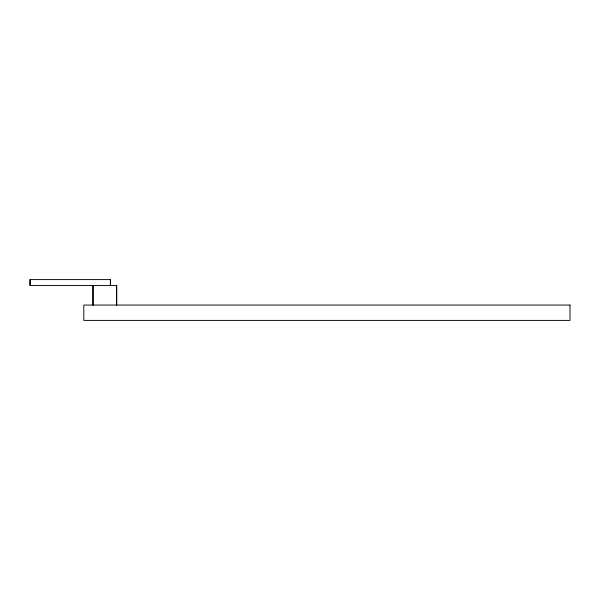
<?xml version="1.0" encoding="UTF-8"?>
<svg xmlns="http://www.w3.org/2000/svg" width="600" height="600" viewBox="0 0 600 600"><rect width="100%" height="100%" fill="white"/><g stroke="black" fill="none" stroke-linecap="round" stroke-linejoin="round"><path stroke-width="0.9" d="M116.715 305.055L116.715 285.555L30 285.555L30 279.593L110.49 279.593L110.49 285.555M116.595 285.555L116.595 305.055M110.37 279.593L110.37 285.555M93.06 285.555L93.06 305.055M92.933 285.555L92.933 305.055M30.12 279.593L30.12 285.555M570 305.055L83.805 305.055L83.805 320.407L570 320.407L570 305.055"/></g></svg>
